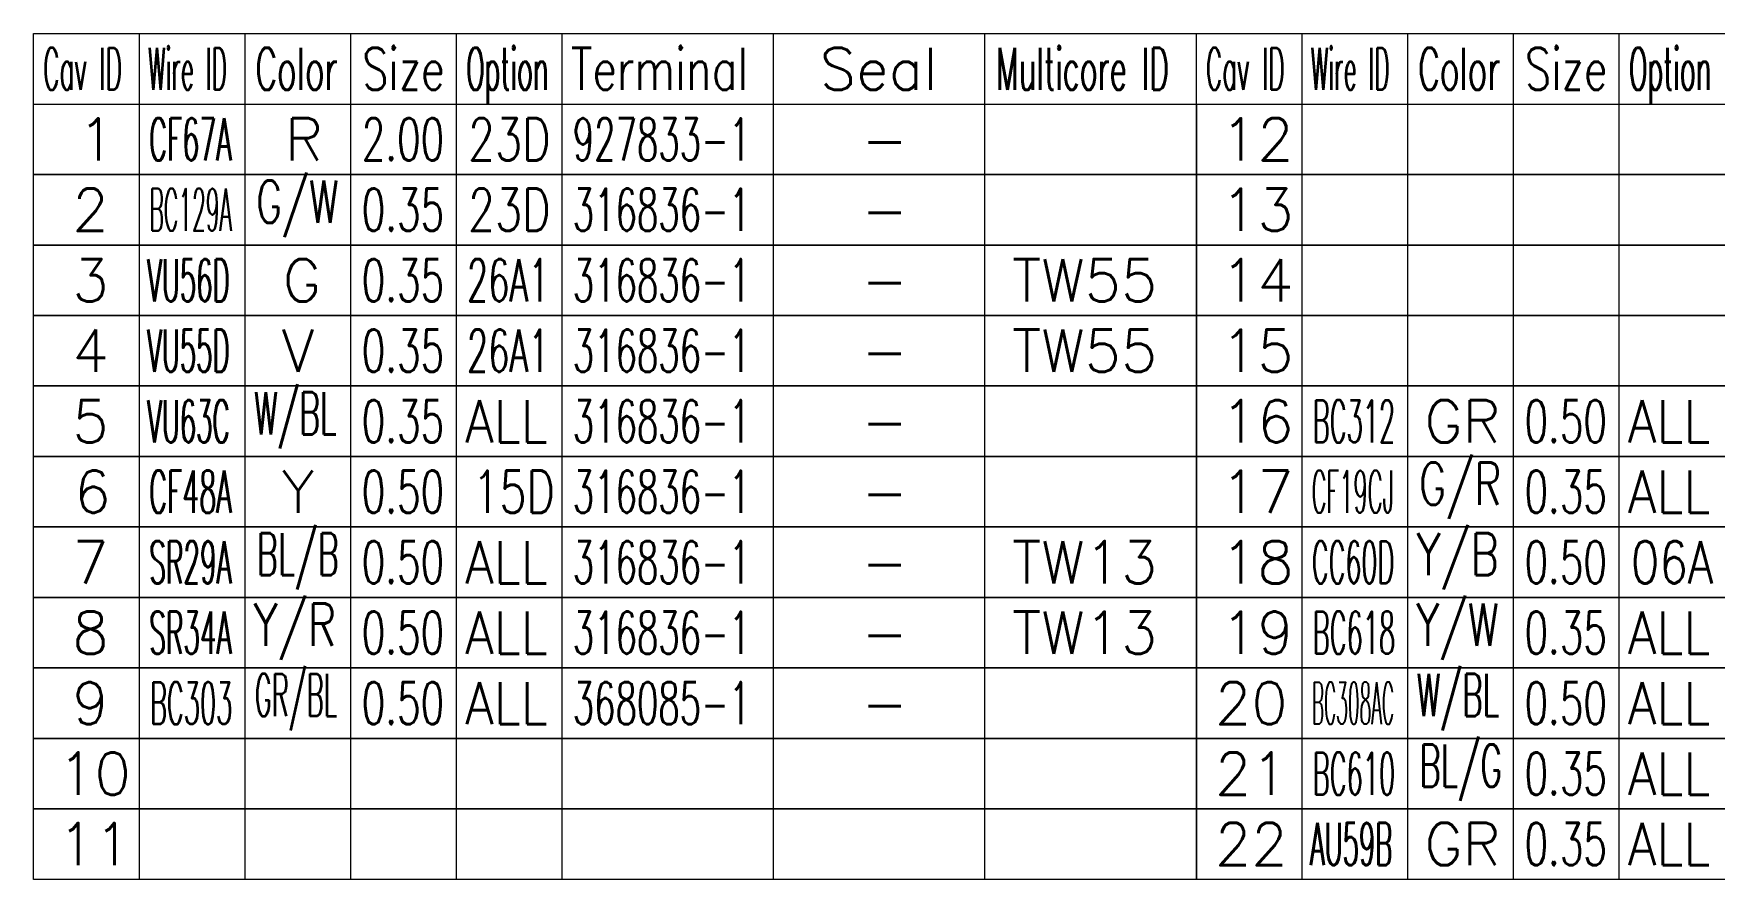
# Model space of a CAD drawing. Header units: inches. Extents: x 47316 to 59086, y 3141 to 11743.
# Drawn here: x 50569.2 to 50688.5, y 8486.2 to 8546.2 of the extents above; entities that cross this region are included whole.
import ezdxf

# ---------------------------------------------------------------- set-up
doc = ezdxf.new("R2010")
doc.units = ezdxf.units.IN
doc.header["$MEASUREMENT"] = 0
doc.styles.get("Standard").update_dxf_attribs({"font": ''})
doc.styles.get('Standard').set_extended_font_data('SimSun')

msp = doc.modelspace()

# ---------------------------------------------------------------- linework, layer by layer
at = {"color": 0, "linetype": 'Continuous', "lineweight": 15}
for p, q in [((50569.25, 8546.2), (50899.25, 8546.2)), ((50569.25, 8541.2), (50569.25, 8546.2)), ((50569.25, 8541.2), (50899.25, 8541.2))]:
    msp.add_line(p, q, dxfattribs=at)
at = {"color": 7, "linetype": 'Continuous', "lineweight": 15}
for p, q in [((50576.75, 8541.2), (50576.75, 8546.2)), ((50584.25, 8541.2), (50584.25, 8546.2)), ((50591.75, 8541.2), (50591.75, 8546.2)), ((50599.25, 8541.2), (50599.25, 8546.2)), ((50606.75, 8541.2), (50606.75, 8546.2)), ((50621.75, 8541.2), (50621.75, 8546.2)), ((50636.75, 8541.2), (50636.75, 8546.2)), ((50651.75, 8541.2), (50651.75, 8546.2)), ((50659.25, 8541.2), (50659.25, 8546.2)), ((50666.75, 8541.2), (50666.75, 8546.2)), ((50674.25, 8541.2), (50674.25, 8546.2)), ((50681.75, 8541.2), (50681.75, 8546.2))]:
    msp.add_line(p, q, dxfattribs=at)
at = {"color": 102, "linetype": 'Continuous', "lineweight": 15}
for p, q in [((50576.75, 8536.2), (50576.75, 8541.2)), ((50584.25, 8536.2), (50584.25, 8541.2)), ((50591.75, 8536.2), (50591.75, 8541.2)), ((50599.25, 8536.2), (50599.25, 8541.2)), ((50606.75, 8536.2), (50606.75, 8541.2)), ((50621.75, 8536.2), (50621.75, 8541.2)), ((50636.75, 8536.2), (50636.75, 8541.2)), ((50659.25, 8536.2), (50659.25, 8541.2)), ((50666.75, 8536.2), (50666.75, 8541.2)), ((50674.25, 8536.2), (50674.25, 8541.2)), ((50681.75, 8536.2), (50681.75, 8541.2)), ((50576.75, 8531.2), (50576.75, 8536.2)), ((50584.25, 8531.2), (50584.25, 8536.2)), ((50591.75, 8531.2), (50591.75, 8536.2)), ((50599.25, 8531.2), (50599.25, 8536.2)), ((50606.75, 8531.2), (50606.75, 8536.2)), ((50621.75, 8531.2), (50621.75, 8536.2)), ((50636.75, 8531.2), (50636.75, 8536.2)), ((50659.25, 8531.2), (50659.25, 8536.2)), ((50666.75, 8531.2), (50666.75, 8536.2)), ((50674.25, 8531.2), (50674.25, 8536.2)), ((50681.75, 8531.2), (50681.75, 8536.2)), ((50576.75, 8526.2), (50576.75, 8531.2)), ((50584.25, 8526.2), (50584.25, 8531.2)), ((50591.75, 8526.2), (50591.75, 8531.2)), ((50599.25, 8526.2), (50599.25, 8531.2)), ((50606.75, 8526.2), (50606.75, 8531.2)), ((50621.75, 8526.2), (50621.75, 8531.2)), ((50636.75, 8526.2), (50636.75, 8531.2)), ((50659.25, 8526.2), (50659.25, 8531.2)), ((50666.75, 8526.2), (50666.75, 8531.2)), ((50674.25, 8526.2), (50674.25, 8531.2)), ((50681.75, 8526.2), (50681.75, 8531.2)), ((50576.75, 8521.2), (50576.75, 8526.2)), ((50584.25, 8521.2), (50584.25, 8526.2)), ((50591.75, 8521.2), (50591.75, 8526.2)), ((50599.25, 8521.2), (50599.25, 8526.2)), ((50606.75, 8521.2), (50606.75, 8526.2)), ((50621.75, 8521.2), (50621.75, 8526.2)), ((50636.75, 8521.2), (50636.75, 8526.2)), ((50659.25, 8521.2), (50659.25, 8526.2)), ((50666.75, 8521.2), (50666.75, 8526.2)), ((50674.25, 8521.2), (50674.25, 8526.2)), ((50681.75, 8521.2), (50681.75, 8526.2)), ((50576.75, 8516.2), (50576.75, 8521.2)), ((50584.25, 8516.2), (50584.25, 8521.2)), ((50591.75, 8516.2), (50591.75, 8521.2)), ((50599.25, 8516.2), (50599.25, 8521.2)), ((50606.75, 8516.2), (50606.75, 8521.2)), ((50621.75, 8516.2), (50621.75, 8521.2)), ((50636.75, 8516.2), (50636.75, 8521.2)), ((50659.25, 8516.2), (50659.25, 8521.2)), ((50666.75, 8516.2), (50666.75, 8521.2)), ((50674.25, 8516.2), (50674.25, 8521.2)), ((50681.75, 8516.2), (50681.75, 8521.2)), ((50576.75, 8511.2), (50576.75, 8516.2)), ((50584.25, 8511.2), (50584.25, 8516.2)), ((50591.75, 8511.2), (50591.75, 8516.2)), ((50599.25, 8511.2), (50599.25, 8516.2)), ((50606.75, 8511.2), (50606.75, 8516.2)), ((50621.75, 8511.2), (50621.75, 8516.2)), ((50636.75, 8511.2), (50636.75, 8516.2)), ((50659.25, 8511.2), (50659.25, 8516.2)), ((50666.75, 8511.2), (50666.75, 8516.2)), ((50674.25, 8511.2), (50674.25, 8516.2)), ((50681.75, 8511.2), (50681.75, 8516.2)), ((50576.75, 8506.2), (50576.75, 8511.2)), ((50584.25, 8506.2), (50584.25, 8511.2)), ((50591.75, 8506.2), (50591.75, 8511.2)), ((50599.25, 8506.2), (50599.25, 8511.2)), ((50606.75, 8506.2), (50606.75, 8511.2)), ((50621.75, 8506.2), (50621.75, 8511.2)), ((50636.75, 8506.2), (50636.75, 8511.2)), ((50659.25, 8506.2), (50659.25, 8511.2)), ((50666.75, 8506.2), (50666.75, 8511.2)), ((50674.25, 8506.2), (50674.25, 8511.2)), ((50681.75, 8506.2), (50681.75, 8511.2)), ((50576.75, 8501.2), (50576.75, 8506.2)), ((50584.25, 8501.2), (50584.25, 8506.2)), ((50591.75, 8501.2), (50591.75, 8506.2)), ((50599.25, 8501.2), (50599.25, 8506.2)), ((50606.75, 8501.2), (50606.75, 8506.2)), ((50621.75, 8501.2), (50621.75, 8506.2)), ((50636.75, 8501.2), (50636.75, 8506.2)), ((50659.25, 8501.2), (50659.25, 8506.2)), ((50666.75, 8501.2), (50666.75, 8506.2)), ((50674.25, 8501.2), (50674.25, 8506.2)), ((50681.75, 8501.2), (50681.75, 8506.2)), ((50576.75, 8496.2), (50576.75, 8501.2)), ((50584.25, 8496.2), (50584.25, 8501.2)), ((50591.75, 8496.2), (50591.75, 8501.2)), ((50599.25, 8496.2), (50599.25, 8501.2)), ((50606.75, 8496.2), (50606.75, 8501.2)), ((50621.75, 8496.2), (50621.75, 8501.2)), ((50636.75, 8496.2), (50636.75, 8501.2)), ((50659.25, 8496.2), (50659.25, 8501.2)), ((50666.75, 8496.2), (50666.75, 8501.2)), ((50674.25, 8496.2), (50674.25, 8501.2)), ((50681.75, 8496.2), (50681.75, 8501.2)), ((50576.75, 8491.2), (50576.75, 8496.2)), ((50584.25, 8491.2), (50584.25, 8496.2)), ((50591.75, 8491.2), (50591.75, 8496.2)), ((50599.25, 8491.2), (50599.25, 8496.2)), ((50606.75, 8491.2), (50606.75, 8496.2)), ((50621.75, 8491.2), (50621.75, 8496.2)), ((50636.75, 8491.2), (50636.75, 8496.2)), ((50659.25, 8491.2), (50659.25, 8496.2)), ((50666.75, 8491.2), (50666.75, 8496.2)), ((50674.25, 8491.2), (50674.25, 8496.2)), ((50681.75, 8491.2), (50681.75, 8496.2)), ((50576.75, 8486.2), (50576.75, 8491.2)), ((50584.25, 8486.2), (50584.25, 8491.2)), ((50591.75, 8486.2), (50591.75, 8491.2)), ((50599.25, 8486.2), (50599.25, 8491.2)), ((50606.75, 8486.2), (50606.75, 8491.2)), ((50621.75, 8486.2), (50621.75, 8491.2)), ((50636.75, 8486.2), (50636.75, 8491.2)), ((50659.25, 8486.2), (50659.25, 8491.2)), ((50666.75, 8486.2), (50666.75, 8491.2)), ((50674.25, 8486.2), (50674.25, 8491.2)), ((50681.75, 8486.2), (50681.75, 8491.2))]:
    msp.add_line(p, q, dxfattribs=at)
at = {"color": 0, "linetype": 'Continuous', "lineweight": 15}
for points in [[(50569.25, 8536.2), (50569.25, 8541.2), (50651.75, 8541.2), (50651.75, 8536.2)], [(50651.75, 8536.2), (50651.75, 8541.2), (50734.25, 8541.2), (50734.25, 8536.2)], [(50569.25, 8531.2), (50569.25, 8536.2), (50651.75, 8536.2), (50651.75, 8531.2)], [(50651.75, 8531.2), (50651.75, 8536.2), (50734.25, 8536.2), (50734.25, 8531.2)], [(50569.25, 8526.2), (50569.25, 8531.2), (50651.75, 8531.2), (50651.75, 8526.2)], [(50651.75, 8526.2), (50651.75, 8531.2), (50734.25, 8531.2), (50734.25, 8526.2)], [(50569.25, 8521.2), (50569.25, 8526.2), (50651.75, 8526.2), (50651.75, 8521.2)], [(50651.75, 8521.2), (50651.75, 8526.2), (50734.25, 8526.2), (50734.25, 8521.2)], [(50569.25, 8516.2), (50569.25, 8521.2), (50651.75, 8521.2), (50651.75, 8516.2)], [(50651.75, 8516.2), (50651.75, 8521.2), (50734.25, 8521.2), (50734.25, 8516.2)], [(50569.25, 8511.2), (50569.25, 8516.2), (50651.75, 8516.2), (50651.75, 8511.2)], [(50651.75, 8511.2), (50651.75, 8516.2), (50734.25, 8516.2), (50734.25, 8511.2)], [(50569.25, 8506.2), (50569.25, 8511.2), (50651.75, 8511.2), (50651.75, 8506.2)], [(50651.75, 8506.2), (50651.75, 8511.2), (50734.25, 8511.2), (50734.25, 8506.2)], [(50569.25, 8501.2), (50569.25, 8506.2), (50651.75, 8506.2), (50651.75, 8501.2)], [(50651.75, 8501.2), (50651.75, 8506.2), (50734.25, 8506.2), (50734.25, 8501.2)], [(50569.25, 8496.2), (50569.25, 8501.2), (50651.75, 8501.2), (50651.75, 8496.2)], [(50651.75, 8496.2), (50651.75, 8501.2), (50734.25, 8501.2), (50734.25, 8496.2)], [(50569.25, 8491.2), (50569.25, 8496.2), (50651.75, 8496.2), (50651.75, 8491.2)], [(50651.75, 8491.2), (50651.75, 8496.2), (50734.25, 8496.2), (50734.25, 8491.2)], [(50569.25, 8486.2), (50569.25, 8491.2), (50651.75, 8491.2), (50651.75, 8486.2)], [(50651.75, 8486.2), (50651.75, 8491.2), (50734.25, 8491.2), (50734.25, 8486.2)]]:
    msp.add_lwpolyline(points, close=True, dxfattribs=at)

# ---------------------------------------------------------------- texts
at = {"color": 7, "linetype": 'Continuous', "lineweight": 15, "char_height": 3, "attachment_point": 1}
for s, insert, width in [('\\Fromans.shx;\\W0.4292452830;\\T1.0000000000;\\o\\lCav ID', (50569.93, 8545.2), 6.5), ('\\Fromans.shx;\\W0.4026548673;\\T1.0000000000;\\o\\lWire ID', (50577.36, 8545.2), 6.5), ('\\Fromans.shx;\\W0.5687500000;\\T1.0000000000;\\o\\lColor', (50584.99, 8545.2), 6.5), ('\\Fromans.shx;\\W0.7222222222;\\T1.0000000000;\\o\\lSize', (50592.56, 8545.2), 6.5), ('\\Fromans.shx;\\W0.4595959596;\\T1.0000000000;\\o\\lOption', (50599.95, 8545.2), 6.5), ('\\Fromans.shx;\\W0.7480916031;\\T1.0000000000;\\o\\lTerminal', (50607.36, 8545.2), 14), ('\\Fromans.shx;\\W1.0000000000;\\T1.0000000000;\\o\\lSeal', (50625.03, 8545.2), 9.2857), ('\\Fromans.shx;\\W0.5185185185;\\T1.0000000000;\\o\\lMulticore ID', (50637.54, 8545.2), 14), ('\\Fromans.shx;\\W0.4292452830;\\T1.0000000000;\\o\\lCav ID', (50652.43, 8545.2), 6.5), ('\\Fromans.shx;\\W0.4026548673;\\T1.0000000000;\\o\\lWire ID', (50659.86, 8545.2), 6.5), ('\\Fromans.shx;\\W0.5687500000;\\T1.0000000000;\\o\\lColor', (50667.49, 8545.2), 6.5), ('\\Fromans.shx;\\W0.7222222222;\\T1.0000000000;\\o\\lSize', (50675.06, 8545.2), 6.5), ('\\Fromans.shx;\\W0.4595959596;\\T1.0000000000;\\o\\lOption', (50682.45, 8545.2), 6.5), ('\\Fromans.shx;\\W1.0000000000;\\T1.0000000000;\\o\\l1', (50572.43, 8540.2), 2.8571), ('\\Fromans.shx;\\W1.0000000000;\\T1.0000000000;\\o\\l12', (50653.5, 8540.2), 5.7143), ('\\Fromans.shx;\\W1.0000000000;\\T1.0000000000;\\o\\l2', (50572, 8535.2), 2.8571), ('\\Fromans.shx;\\W1.0000000000;\\T1.0000000000;\\o\\l13', (50653.5, 8535.2), 5.7143), ('\\Fromans.shx;\\W1.0000000000;\\T1.0000000000;\\o\\l3', (50572, 8530.2), 2.8571), ('\\Fromans.shx;\\W1.0000000000;\\T1.0000000000;\\o\\l14', (50653.5, 8530.2), 5.7143), ('\\Fromans.shx;\\W1.0000000000;\\T1.0000000000;\\o\\l4', (50572, 8525.2), 2.8571), ('\\Fromans.shx;\\W1.0000000000;\\T1.0000000000;\\o\\l15', (50653.5, 8525.2), 5.7143), ('\\Fromans.shx;\\W1.0000000000;\\T1.0000000000;\\o\\l5', (50572, 8520.2), 2.8571), ('\\Fromans.shx;\\W1.0000000000;\\T1.0000000000;\\o\\l16', (50653.5, 8520.2), 5.7143), ('\\Fromans.shx;\\W1.0000000000;\\T1.0000000000;\\o\\l6', (50572.14, 8515.2), 2.8571), ('\\Fromans.shx;\\W1.0000000000;\\T1.0000000000;\\o\\l17', (50653.5, 8515.2), 5.7143), ('\\Fromans.shx;\\W1.0000000000;\\T1.0000000000;\\o\\l7', (50572, 8510.2), 2.8571), ('\\Fromans.shx;\\W1.0000000000;\\T1.0000000000;\\o\\l18', (50653.5, 8510.2), 5.7143), ('\\Fromans.shx;\\W1.0000000000;\\T1.0000000000;\\o\\l8', (50572, 8505.2), 2.8571), ('\\Fromans.shx;\\W1.0000000000;\\T1.0000000000;\\o\\l19', (50653.5, 8505.2), 5.7143), ('\\Fromans.shx;\\W1.0000000000;\\T1.0000000000;\\o\\l9', (50572, 8500.2), 2.8571), ('\\Fromans.shx;\\W1.0000000000;\\T1.0000000000;\\o\\l20', (50653.07, 8500.2), 5.7143), ('\\Fromans.shx;\\W1.0000000000;\\T1.0000000000;\\o\\l10', (50571, 8495.2), 5.7143), ('\\Fromans.shx;\\W1.0000000000;\\T1.0000000000;\\o\\l21', (50653.07, 8495.2), 5.7143), ('\\Fromans.shx;\\W1.0000000000;\\T1.0000000000;\\o\\l11', (50571, 8490.2), 5.7143), ('\\Fromans.shx;\\W1.0000000000;\\T1.0000000000;\\o\\l22', (50653.07, 8490.2), 5.7143)]:
    msp.add_mtext(s, dxfattribs=dict(at, insert=insert, width=width))
at = {"color": 21, "linetype": 'Continuous', "lineweight": 15, "char_height": 3, "attachment_point": 1}
for s, insert, width in [('\\Fromans.shx;\\W0.4690721649;\\T1.0000000000;\\o\\lCF67A', (50577.45, 8540.2), 6.5), ('\\Fromans.shx;\\W0.6500000000;\\T1.0000000000;\\o\\l2.00', (50592.53, 8540.2), 6.5), ('\\Fromans.shx;\\W0.5903614458;\\T1.0000000000;\\o\\l927833-1', (50607.5, 8540.2), 14), ('\\Fromans.shx;\\W0.3791666667;\\T1.0000000000;\\o\\lBC129A', (50577.47, 8535.2), 6.5), ('\\Fromans.shx;\\W0.6500000000;\\T1.0000000000;\\o\\l0.35', (50592.53, 8535.2), 6.5), ('\\Fromans.shx;\\W0.5903614458;\\T1.0000000000;\\o\\l316836-1', (50607.5, 8535.2), 14), ('\\Fromans.shx;\\W0.4504950495;\\T1.0000000000;\\o\\lVU56D', (50577.31, 8530.2), 6.5), ('\\Fromans.shx;\\W0.6500000000;\\T1.0000000000;\\o\\l0.35', (50592.53, 8530.2), 6.5), ('\\Fromans.shx;\\W0.5903614458;\\T1.0000000000;\\o\\l316836-1', (50607.5, 8530.2), 14), ('\\Fromans.shx;\\W1.0000000000;\\T1.0000000000;\\o\\lTW55', (50638.68, 8530.2), 11.4286), ('\\Fromans.shx;\\W0.4504950495;\\T1.0000000000;\\o\\lVU55D', (50577.31, 8525.2), 6.5), ('\\Fromans.shx;\\W0.6500000000;\\T1.0000000000;\\o\\l0.35', (50592.53, 8525.2), 6.5), ('\\Fromans.shx;\\W0.5903614458;\\T1.0000000000;\\o\\l316836-1', (50607.5, 8525.2), 14), ('\\Fromans.shx;\\W1.0000000000;\\T1.0000000000;\\o\\lTW55', (50638.68, 8525.2), 11.4286), ('\\Fromans.shx;\\W0.4504950495;\\T1.0000000000;\\o\\lVU63C', (50577.31, 8520.2), 6.5), ('\\Fromans.shx;\\W0.6500000000;\\T1.0000000000;\\o\\l0.35', (50592.53, 8520.2), 6.5), ('\\Fromans.shx;\\W0.5903614458;\\T1.0000000000;\\o\\l316836-1', (50607.5, 8520.2), 14), ('\\Fromans.shx;\\W0.4460784314;\\T1.0000000000;\\o\\lBC312', (50660, 8520.2), 6.5), ('\\Fromans.shx;\\W0.6500000000;\\T1.0000000000;\\o\\l0.50', (50675.03, 8520.2), 6.5), ('\\Fromans.shx;\\W0.4690721649;\\T1.0000000000;\\o\\lCF48A', (50577.45, 8515.2), 6.5), ('\\Fromans.shx;\\W0.6500000000;\\T1.0000000000;\\o\\l0.50', (50592.53, 8515.2), 6.5), ('\\Fromans.shx;\\W0.5903614458;\\T1.0000000000;\\o\\l316836-1', (50607.5, 8515.2), 14), ('\\Fromans.shx;\\W0.3922413793;\\T1.0000000000;\\o\\lCF19CJ', (50659.92, 8515.2), 6.5), ('\\Fromans.shx;\\W0.6500000000;\\T1.0000000000;\\o\\l0.35', (50675.03, 8515.2), 6.5), ('\\Fromans.shx;\\W0.4595959596;\\T1.0000000000;\\o\\lSR29A', (50577.45, 8510.2), 6.5), ('\\Fromans.shx;\\W0.6500000000;\\T1.0000000000;\\o\\l0.50', (50592.53, 8510.2), 6.5), ('\\Fromans.shx;\\W0.5903614458;\\T1.0000000000;\\o\\l316836-1', (50607.5, 8510.2), 14), ('\\Fromans.shx;\\W1.0000000000;\\T1.0000000000;\\o\\lTW13', (50638.68, 8510.2), 11.4286), ('\\Fromans.shx;\\W0.4417475728;\\T1.0000000000;\\o\\lCC60D', (50659.94, 8510.2), 6.5), ('\\Fromans.shx;\\W0.6500000000;\\T1.0000000000;\\o\\l0.50', (50675.03, 8510.2), 6.5), ('\\Fromans.shx;\\W0.4595959596;\\T1.0000000000;\\o\\lSR34A', (50577.45, 8505.2), 6.5), ('\\Fromans.shx;\\W0.6500000000;\\T1.0000000000;\\o\\l0.50', (50592.53, 8505.2), 6.5), ('\\Fromans.shx;\\W0.5903614458;\\T1.0000000000;\\o\\l316836-1', (50607.5, 8505.2), 14), ('\\Fromans.shx;\\W1.0000000000;\\T1.0000000000;\\o\\lTW13', (50638.68, 8505.2), 11.4286), ('\\Fromans.shx;\\W0.4460784314;\\T1.0000000000;\\o\\lBC618', (50660, 8505.2), 6.5), ('\\Fromans.shx;\\W0.6500000000;\\T1.0000000000;\\o\\l0.35', (50675.03, 8505.2), 6.5), ('\\Fromans.shx;\\W0.4460784314;\\T1.0000000000;\\o\\lBC303', (50577.5, 8500.2), 6.5), ('\\Fromans.shx;\\W0.6500000000;\\T1.0000000000;\\o\\l0.50', (50592.53, 8500.2), 6.5), ('\\Fromans.shx;\\W0.5903614458;\\T1.0000000000;\\o\\l368085-1', (50607.5, 8500.2), 14), ('\\Fromans.shx;\\W0.3226950355;\\T1.0000000000;\\o\\lBC308AC', (50659.93, 8500.2), 6.5), ('\\Fromans.shx;\\W0.6500000000;\\T1.0000000000;\\o\\l0.50', (50675.03, 8500.2), 6.5), ('\\Fromans.shx;\\W0.4460784314;\\T1.0000000000;\\o\\lBC610', (50660, 8495.2), 6.5), ('\\Fromans.shx;\\W0.6500000000;\\T1.0000000000;\\o\\l0.35', (50675.03, 8495.2), 6.5), ('\\Fromans.shx;\\W0.4504950495;\\T1.0000000000;\\o\\lAU59B', (50659.81, 8490.2), 6.5), ('\\Fromans.shx;\\W0.6500000000;\\T1.0000000000;\\o\\l0.35', (50675.03, 8490.2), 6.5)]:
    msp.add_mtext(s, dxfattribs=dict(at, insert=insert, width=width))
at = {"color": 140, "linetype": 'Continuous', "lineweight": 15, "char_height": 3, "attachment_point": 1}
for s, insert, width in [('\\Fromans.shx;\\W1.0000000000;\\T1.0000000000;\\o\\lR', (50587.07, 8540.2), 3), ('\\Fromans.shx;\\W0.7459016393;\\T1.0000000000;\\o\\l23D', (50600.07, 8540.2), 6.5), ('\\Fromans.shx;\\W1.0000000000;\\T1.0000000000;\\o\\l-', (50627.96, 8540.2), 3.7143), ('\\Fromans.shx;\\W0.6791044776;\\T1.0000000000;\\o\\lG/W', (50585.04, 8535.77), 6.5), ('\\Fromans.shx;\\W0.7459016393;\\T1.0000000000;\\o\\l23D', (50600.07, 8535.2), 6.5), ('\\Fromans.shx;\\W1.0000000000;\\T1.0000000000;\\o\\l-', (50627.96, 8535.2), 3.7143), ('\\Fromans.shx;\\W1.0000000000;\\T1.0000000000;\\o\\lG', (50586.93, 8530.2), 3), ('\\Fromans.shx;\\W0.5833333333;\\T1.0000000000;\\o\\l26A1', (50600, 8530.2), 6.5), ('\\Fromans.shx;\\W1.0000000000;\\T1.0000000000;\\o\\l-', (50627.96, 8530.2), 3.7143), ('\\Fromans.shx;\\W1.0000000000;\\T1.0000000000;\\o\\lV', (50586.86, 8525.2), 2.5714), ('\\Fromans.shx;\\W0.5833333333;\\T1.0000000000;\\o\\l26A1', (50600, 8525.2), 6.5), ('\\Fromans.shx;\\W1.0000000000;\\T1.0000000000;\\o\\l-', (50627.96, 8525.2), 3.7143), ('\\Fromans.shx;\\W0.5416666667;\\T1.0000000000;\\o\\lW/BL', (50584.9, 8520.77), 6.5), ('\\Fromans.shx;\\W0.8750000000;\\T1.0000000000;\\o\\lALL', (50599.87, 8520.2), 6.5), ('\\Fromans.shx;\\W1.0000000000;\\T1.0000000000;\\o\\lGR', (50667.93, 8520.2), 6), ('\\Fromans.shx;\\W0.8750000000;\\T1.0000000000;\\o\\lALL', (50682.37, 8520.2), 6.5), ('\\Fromans.shx;\\W1.0000000000;\\T1.0000000000;\\o\\l-', (50627.96, 8520.2), 3.7143), ('\\Fromans.shx;\\W0.7109375000;\\T1.0000000000;\\o\\lG/R', (50667.55, 8515.77), 6.5), ('\\Fromans.shx;\\W1.0000000000;\\T1.0000000000;\\o\\lY', (50586.86, 8515.2), 2.5714), ('\\Fromans.shx;\\W0.7459016393;\\T1.0000000000;\\o\\l15D', (50600.39, 8515.2), 6.5), ('\\Fromans.shx;\\W0.8750000000;\\T1.0000000000;\\o\\lALL', (50682.37, 8515.2), 6.5), ('\\Fromans.shx;\\W1.0000000000;\\T1.0000000000;\\o\\l-', (50627.96, 8515.2), 3.7143), ('\\Fromans.shx;\\W0.5617283951;\\T1.0000000000;\\o\\lBL/B', (50585.07, 8510.77), 6.5), ('\\Fromans.shx;\\W0.7459016393;\\T1.0000000000;\\o\\lY/B', (50667.36, 8510.77), 6.5), ('\\Fromans.shx;\\W0.8750000000;\\T1.0000000000;\\o\\lALL', (50599.87, 8510.2), 6.5), ('\\Fromans.shx;\\W0.7844827586;\\T1.0000000000;\\o\\l06A', (50682.58, 8510.2), 6.5), ('\\Fromans.shx;\\W1.0000000000;\\T1.0000000000;\\o\\l-', (50627.96, 8510.2), 3.7143), ('\\Fromans.shx;\\W0.7459016393;\\T1.0000000000;\\o\\lY/R', (50584.86, 8505.77), 6.5), ('\\Fromans.shx;\\W0.8750000000;\\T1.0000000000;\\o\\lALL', (50599.87, 8505.2), 6.5), ('\\Fromans.shx;\\W0.7109375000;\\T1.0000000000;\\o\\lY/W', (50667.35, 8505.77), 6.5), ('\\Fromans.shx;\\W0.8750000000;\\T1.0000000000;\\o\\lALL', (50682.37, 8505.2), 6.5), ('\\Fromans.shx;\\W1.0000000000;\\T1.0000000000;\\o\\l-', (50627.96, 8505.2), 3.7143), ('\\Fromans.shx;\\W0.4460784314;\\T1.0000000000;\\o\\lGR/BL', (50584.94, 8500.77), 6.5), ('\\Fromans.shx;\\W0.5416666667;\\T1.0000000000;\\o\\lW/BL', (50667.4, 8500.77), 6.5), ('\\Fromans.shx;\\W0.8750000000;\\T1.0000000000;\\o\\lALL', (50599.87, 8500.2), 6.5), ('\\Fromans.shx;\\W0.8750000000;\\T1.0000000000;\\o\\lALL', (50682.37, 8500.2), 6.5), ('\\Fromans.shx;\\W1.0000000000;\\T1.0000000000;\\o\\l-', (50627.96, 8500.2), 3.7143), ('\\Fromans.shx;\\W0.5617283951;\\T1.0000000000;\\o\\lBL/G', (50667.57, 8495.77), 6.5), ('\\Fromans.shx;\\W0.8750000000;\\T1.0000000000;\\o\\lALL', (50682.37, 8495.2), 6.5), ('\\Fromans.shx;\\W1.0000000000;\\T1.0000000000;\\o\\lGR', (50667.93, 8490.2), 6), ('\\Fromans.shx;\\W0.8750000000;\\T1.0000000000;\\o\\lALL', (50682.37, 8490.2), 6.5)]:
    msp.add_mtext(s, dxfattribs=dict(at, insert=insert, width=width))

doc.saveas('drawing.dxf')
